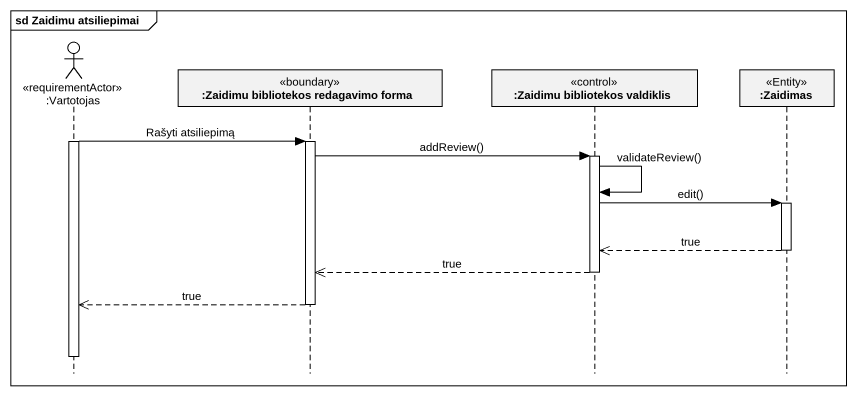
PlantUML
@startuml
mainframe sd Zaidimu atsiliepimai
hide footbox
actor ":Vartotojas" as Vartotojas <<requirementActor>>
participant ":Zaidimu bibliotekos redagavimo forma" as Zaidimu_bibliotekos <<boundary>>
participant ":Zaidimu bibliotekos valdiklis" as Zaidimu_bibliotekos_2 <<control>>
participant ":Zaidimas" as Zaidimas <<Entity>>

activate Vartotojas
Vartotojas -> Zaidimu_bibliotekos : Rašyti atsiliepimą
activate Zaidimu_bibliotekos
Zaidimu_bibliotekos -> Zaidimu_bibliotekos_2 : addReview()
activate Zaidimu_bibliotekos_2
Zaidimu_bibliotekos_2 -> Zaidimu_bibliotekos_2 : validateReview()
Zaidimu_bibliotekos_2 -> Zaidimas : edit()
activate Zaidimas
Zaidimas -->> Zaidimu_bibliotekos_2 : true
deactivate Zaidimas
Zaidimu_bibliotekos_2 -->> Zaidimu_bibliotekos : true
deactivate Zaidimu_bibliotekos_2
Zaidimu_bibliotekos -->> Vartotojas : true
deactivate Zaidimu_bibliotekos
deactivate Vartotojas
@enduml
